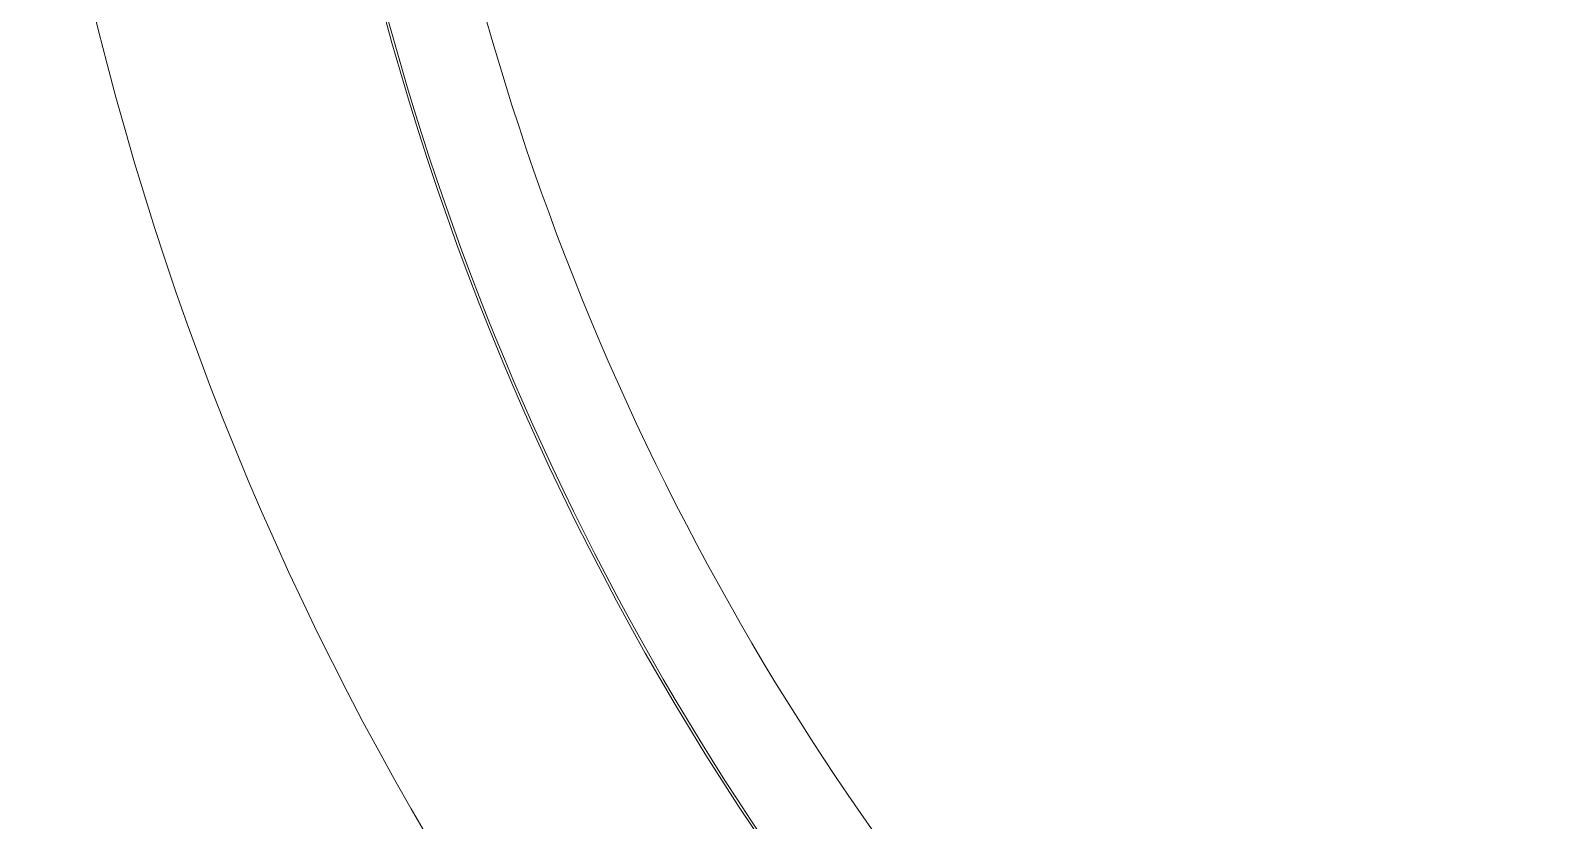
# Model space of a CAD drawing. Extents: x -681219 to -550379, y -242630 to -158199.
# Drawn here: x -644366 to -644034.2, y -223947.6 to -223774.4 of the extents above; entities that cross this region are included whole.
import ezdxf

# ---------------------------------------------------------------- set-up
doc = ezdxf.new("R2010")
doc.units = 0
doc.header["$LTSCALE"] = 1000
doc.layers.get('0').update_dxf_attribs({"linetype": 'CONTINUOUS'})
doc.layers.add('famsun', color=7, linetype='CONTINUOUS', lineweight=0)

# ---------------------------------------------------------------- blocks, each defined once
blk = doc.blocks.new('Slurry tank 1000l-V')
for radius, start, end in [(665, 323.2686, 173.20578), (603.52, 327.38732, 171.96102), (665, 189.40986, 270), (582.25, 190.71521, 315.97991), (603.52, 190.55964, 270), (603, 190.56881, 318.04763)]:
    blk.add_arc((0, 0), radius, start, end)

msp = doc.modelspace()

# ---------------------------------------------------------------- block references
at = {"layer": 'famsun', "color": 2}
msp.add_blockref('Slurry tank 1000l-V', (-643705.6313, -223613.9565), dxfattribs=at)

doc.saveas('drawing.dxf')
